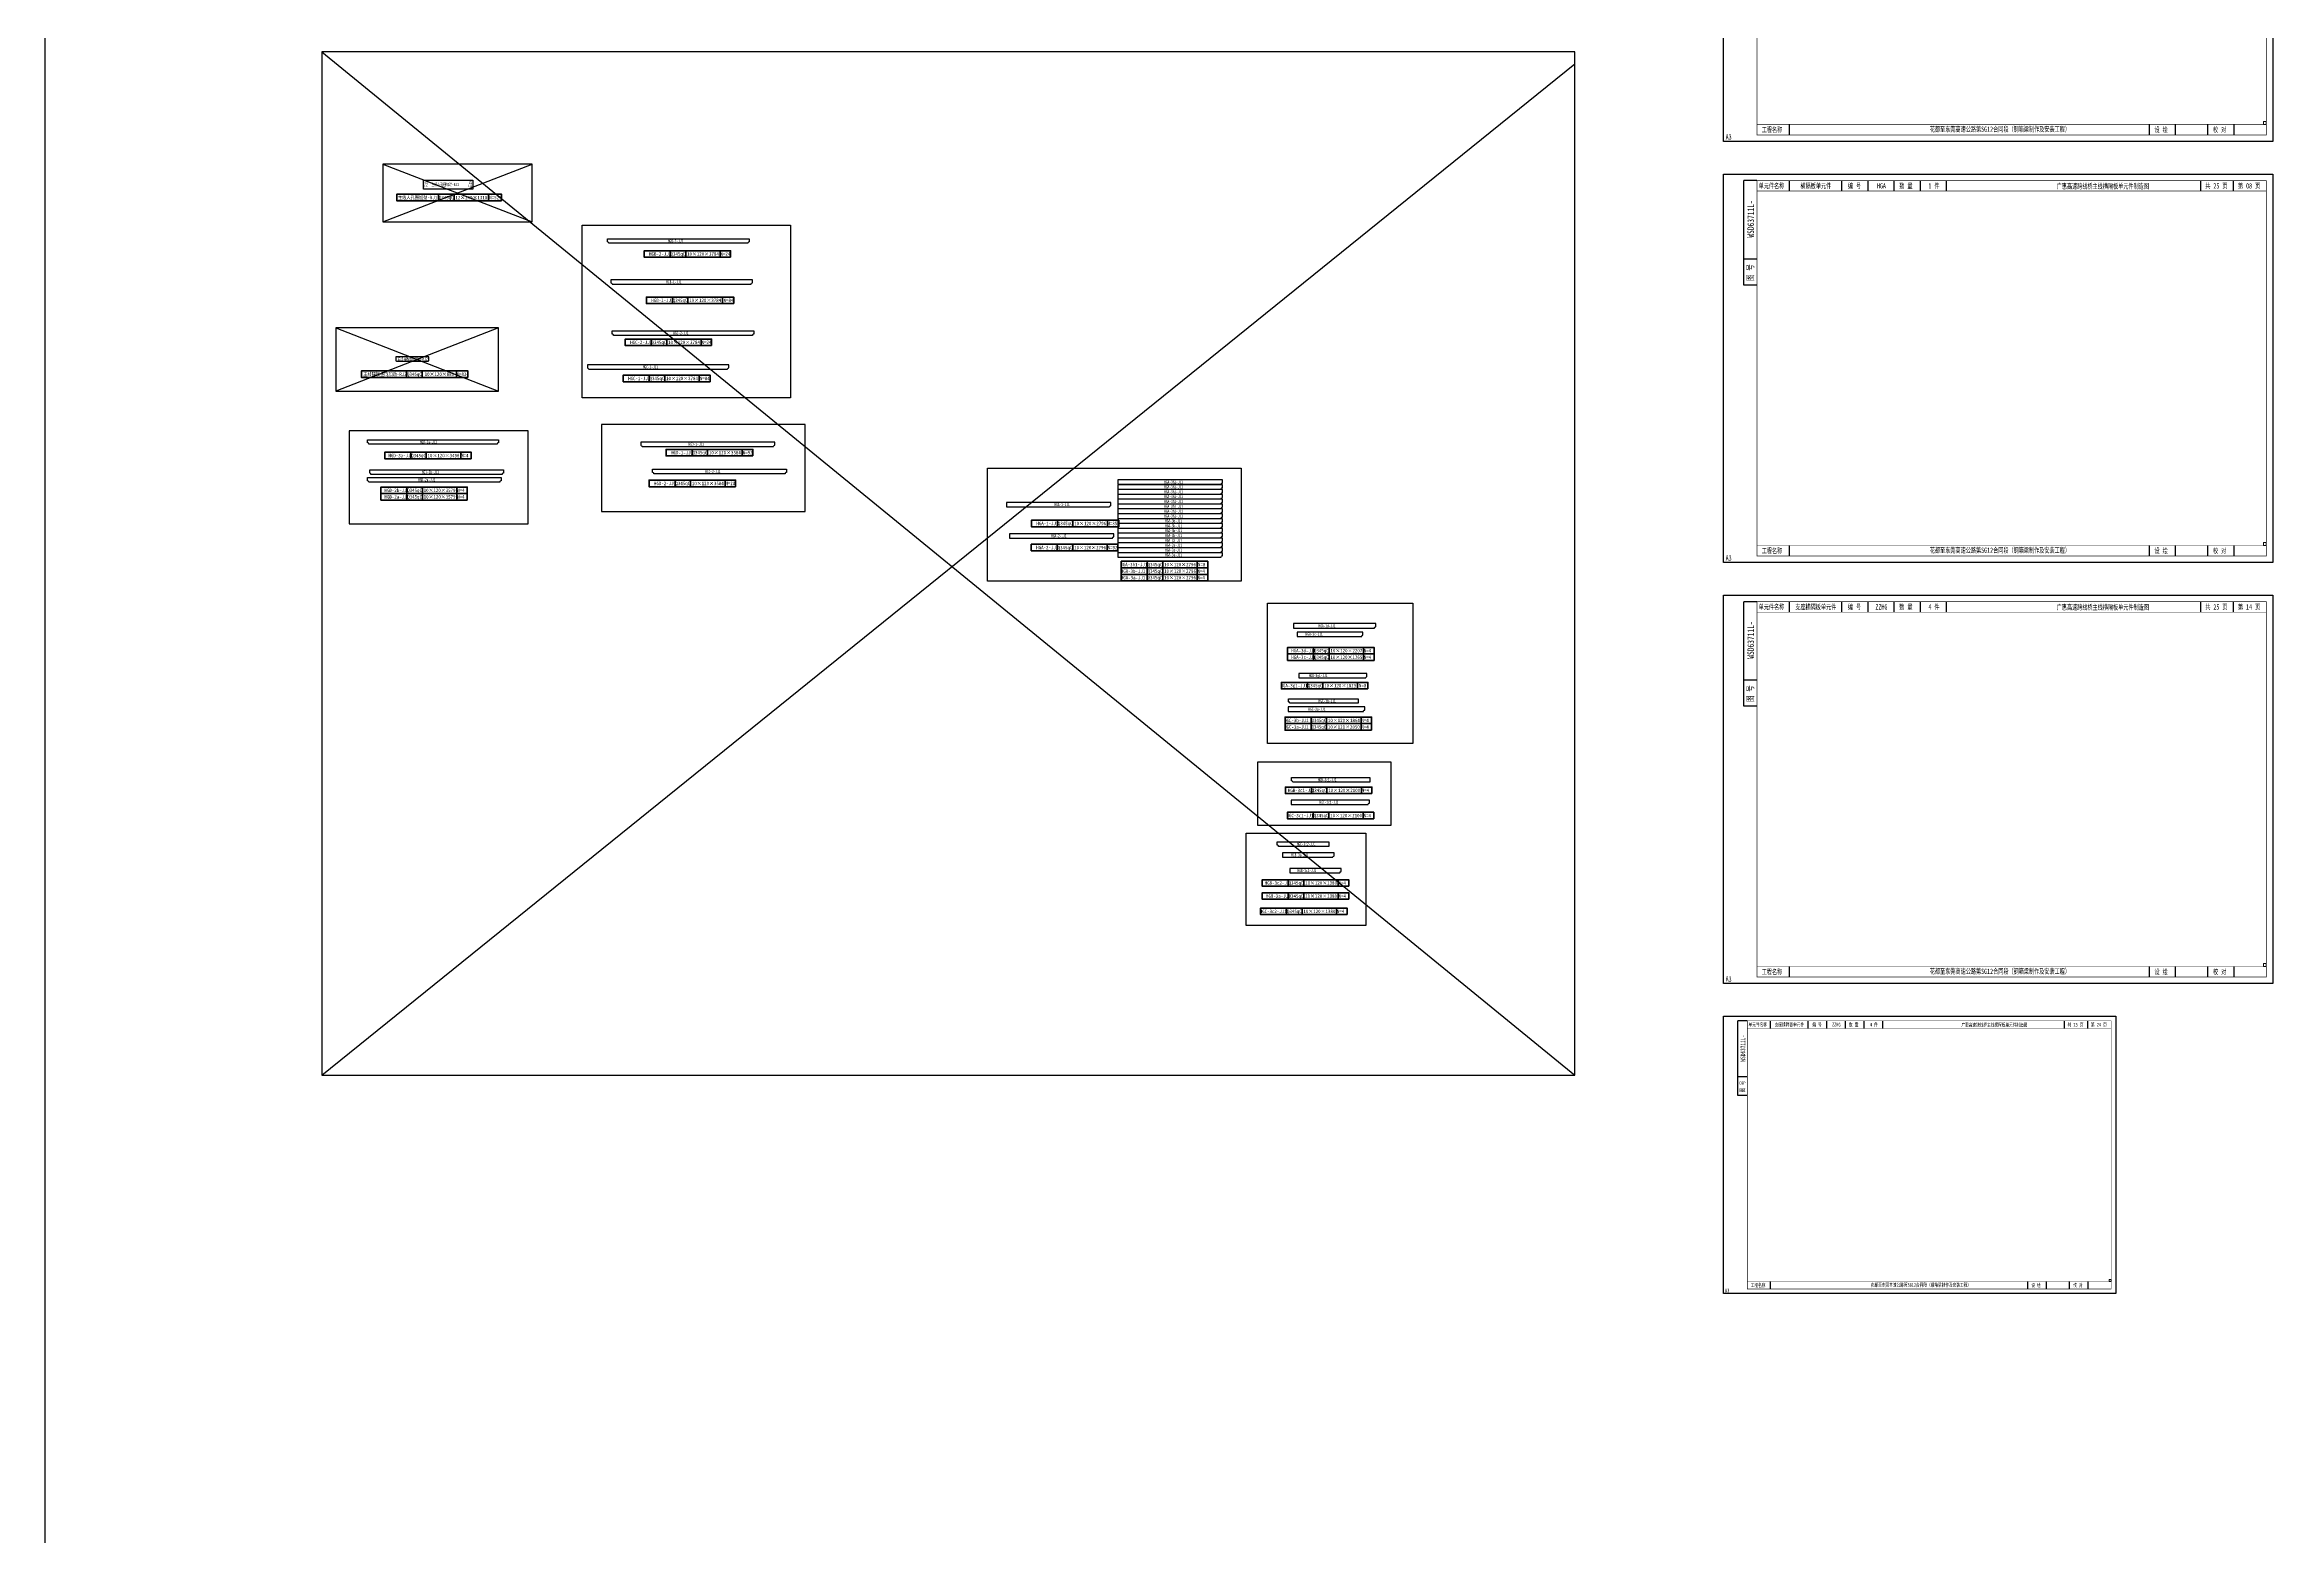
# Model space of a CAD drawing. Extents: x 1629247 to 2251351, y -601856 to -65897.
# Drawn here: x 1629247 to 1689041, y -350774 to -310854 of the extents above; entities that cross this region are included whole.
import ezdxf
from ezdxf.enums import TextEntityAlignment as Align

# ---------------------------------------------------------------- set-up
doc = ezdxf.new("R2010")
doc.units = 0
doc.header["$LTSCALE"] = 2
doc.header["$MEASUREMENT"] = 0
doc.layers.get('0').update_dxf_attribs({"linetype": 'CONTINUOUS'})
doc.layers.add('1图框轮廓', color=7, linetype='CONTINUOUS', lineweight=35)
doc.layers.add('标注层', color=3, linetype='CONTINUOUS', lineweight=13)
doc.layers.add('A3', color=7, linetype='CONTINUOUS')
doc.styles.add('仿宋', font='仿宋_GB2312_1.ttf', dxfattribs={"width": 0.7})

msp = doc.modelspace()

# ---------------------------------------------------------------- linework, layer by layer
at = {"color": 8, "ltscale": 3}
for p, q in [((1636658.6, -311047.2), (1670187.1, -338428.6)), ((1636658.6, -338428.6), (1670187.1, -311365.6)), ((1638292.1, -315591.7), (1642294.7, -314053.8)), ((1638292.1, -314053.8), (1642294.7, -315591.7)), ((1637037.2, -318431.4), (1641388.1, -320126.5)), ((1641388.1, -318431.4), (1637037.2, -320126.5))]:
    msp.add_line(p, q, dxfattribs=at)
at = {"color": 7, "ltscale": 3}
msp.add_lwpolyline([(2057050.8, -99691.1), (1629247.3, -99691.1), (1629247.3, -601856.5), (2057050.8, -601856.5)], close=True, dxfattribs=at)
at = {"color": 8, "ltscale": 3}
for points in [[(1670187.1, -311047.2), (1636658.6, -311047.2), (1636658.6, -338428.6), (1670187.1, -338428.6)], [(1642294.7, -314053.8), (1638292.1, -314053.8), (1638292.1, -315591.7), (1642294.7, -315591.7)], [(1649200.6, -320302.5), (1643631, -320302.5), (1643631, -315687.8), (1649200.6, -315687.8)], [(1641388.1, -318431.4), (1637037.2, -318431.4), (1637037.2, -320126.5), (1641388.1, -320126.5)], [(1649597.3, -321019.9), (1644143.7, -321019.9), (1644143.7, -323343.4), (1649597.3, -323343.4)], [(1642185.1, -321186.6), (1637397.7, -321186.6), (1637397.7, -323680.4), (1642185.1, -323680.4)], [(1661258.2, -325213.6), (1654471.2, -325213.6), (1654471.2, -322190), (1661258.2, -322190)], [(1665855.3, -329559.6), (1661970.7, -329559.6), (1661970.7, -325800.7), (1665855.3, -325800.7)], [(1665277.4, -330052.1), (1661700.6, -330052.1), (1661700.6, -331738.6), (1665277.4, -331738.6)], [(1664598, -334428), (1661397, -334428), (1661397, -331959.1), (1664598, -331959.1)]]:
    msp.add_lwpolyline(points, close=True, dxfattribs=at)
at = {"color": 1, "ltscale": 3}
for points in [[(1640705.3, -314482.6), (1640705.3, -314722.6), (1639387.3, -314722.6), (1639387.3, -314482.6)], [(1639527, -319207.7), (1638647, -319207.7), (1638647, -319312.7), (1638662, -319327.7), (1639512, -319327.7), (1639527, -319312.7)]]:
    msp.add_lwpolyline(points, close=True, dxfattribs=at)
for points in [[(1648059.7, -316169.9), (1644345.7, -316169.9, 0.4142136), (1644310.7, -316134.9), (1644310.7, -316049.9), (1648094.7, -316049.9), (1648094.7, -316134.9, 0.4142136)], [(1644434.1, -317265.1), (1648148.1, -317265.1, -0.4142136), (1648183.1, -317230.1), (1648183.1, -317145.1), (1644399.1, -317145.1), (1644399.1, -317230.1, -0.4142136)], [(1648183.5, -318634.2), (1644469.5, -318634.2, 0.4142136), (1644434.5, -318599.2), (1644434.5, -318514.2), (1648218.5, -318514.2), (1648218.5, -318599.2, 0.4142136)], [(1643804.1, -319539.6), (1647518.1, -319539.6, -0.4142136), (1647553.1, -319504.6), (1647553.1, -319419.6), (1643769.1, -319419.6), (1643769.1, -319504.6, -0.4142136)], [(1641351.5, -321545.6), (1637923.7, -321545.6, 0.4142136), (1637888.7, -321510.6), (1637888.7, -321425.6), (1641386.5, -321425.6), (1641386.5, -321510.6, 0.4142136)], [(1645231, -321609.3), (1648745, -321609.3, -0.4142136), (1648780, -321574.3), (1648780, -321489.3), (1645196, -321489.3), (1645196, -321574.3, -0.4142136)], [(1641487.5, -322353.5), (1637978.5, -322353.5, 0.4142136), (1637943.5, -322318.5), (1637943.5, -322233.5), (1641522.5, -322233.5), (1641522.5, -322318.5, 0.4142136)], [(1649059, -322335.6), (1645545, -322335.6, 0.4142136), (1645510, -322300.6), (1645510, -322215.6), (1649094, -322215.6), (1649094, -322300.6, 0.4142136)], [(1641427.5, -322559.2), (1637918.5, -322559.2, 0.4142136), (1637883.5, -322524.2), (1637883.5, -322439.2), (1641462.5, -322439.2), (1641462.5, -322524.2, 0.4142136)], [(1660759.5, -322500.4), (1657963.5, -322500.4), (1657963.5, -322620.4), (1660724.5, -322620.4, -0.4142136), (1660759.5, -322585.4)], [(1660759.5, -322630.4), (1657963.5, -322630.4), (1657963.5, -322750.4), (1660724.5, -322750.4, -0.4142136), (1660759.5, -322715.4)], [(1660759.5, -322760.4), (1657963.5, -322760.4), (1657963.5, -322880.4), (1660724.5, -322880.4, -0.4142136), (1660759.5, -322845.4)], [(1657775.5, -323104.2), (1654979.5, -323104.2), (1654979.5, -323224.2), (1657740.5, -323224.2, -0.4142136), (1657775.5, -323189.2)], [(1660759.5, -322890.4), (1657963.5, -322890.4), (1657963.5, -323010.4), (1660724.5, -323010.4, -0.4142136), (1660759.5, -322975.4)], [(1660759.5, -323020.4), (1657963.5, -323020.4), (1657963.5, -323140.4), (1660724.5, -323140.4, -0.4142136), (1660759.5, -323105.4)], [(1660759.5, -323150.4), (1657963.5, -323150.4), (1657963.5, -323270.4), (1660724.5, -323270.4, -0.4142136), (1660759.5, -323235.4)], [(1660759.5, -323280.4), (1657963.5, -323280.4), (1657963.5, -323400.4), (1660724.5, -323400.4, -0.4142136), (1660759.5, -323365.4)], [(1660759.5, -323410.4), (1657963.5, -323410.4), (1657963.5, -323530.4), (1660724.5, -323530.4, -0.4142136), (1660759.5, -323495.4)], [(1657857.4, -323941), (1655061.4, -323941), (1655061.4, -324061), (1657822.4, -324061, -0.4142136), (1657857.4, -324026)], [(1660759.5, -323540.4), (1657963.5, -323540.4), (1657963.5, -323660.4), (1660724.5, -323660.4, -0.4142136), (1660759.5, -323625.4)], [(1660759.5, -323670.4), (1657963.5, -323670.4), (1657963.5, -323790.4), (1660724.5, -323790.4, -0.4142136), (1660759.5, -323755.4)], [(1660759.5, -323800.4), (1657963.5, -323800.4), (1657963.5, -323920.4), (1660724.5, -323920.4, -0.4142136), (1660759.5, -323885.4)], [(1660759.5, -323930.4), (1657963.5, -323930.4), (1657963.5, -324050.4), (1660724.5, -324050.4, -0.4142136), (1660759.5, -324015.4)], [(1660759.5, -324060.4), (1657963.5, -324060.4), (1657963.5, -324180.4), (1660724.5, -324180.4, -0.4142136), (1660759.5, -324145.4)], [(1660759.5, -324190.4), (1657963.5, -324190.4), (1657963.5, -324310.4), (1660724.5, -324310.4, -0.4142136), (1660759.5, -324275.4)], [(1660759.5, -324320.4), (1657963.5, -324320.4), (1657963.5, -324440.4), (1660724.5, -324440.4, -0.4142136), (1660759.5, -324405.4)], [(1660759.5, -324450.4), (1657963.5, -324450.4), (1657963.5, -324570.4), (1660724.5, -324570.4, -0.4142136), (1660759.5, -324535.4)], [(1664866.5, -326349.2), (1662659.5, -326349.2), (1662659.5, -326469.2), (1664831.5, -326469.2, -0.4142136), (1664866.5, -326434.2)], [(1664522.3, -326572.6), (1662757.3, -326572.6), (1662757.3, -326692.6), (1664487.3, -326692.6, -0.4142136), (1664522.3, -326657.6)], [(1664629, -327680.7), (1662806, -327680.7), (1662806, -327800.7), (1664594, -327800.7, -0.4142136), (1664629, -327765.7)], [(1664567.2, -328578), (1662517.2, -328578), (1662517.2, -328698), (1664532.2, -328698, -0.4142136), (1664567.2, -328663)], [(1662527.9, -328358.5), (1664391.8, -328358.5), (1664391.8, -328478.5), (1662562.9, -328478.5, 0.4142136), (1662527.9, -328443.5)], [(1662607.4, -330466.7), (1664707.4, -330466.7), (1664707.4, -330586.7), (1662642.4, -330586.7, 0.4142136), (1662607.4, -330551.7)], [(1664697.3, -331069.2), (1662597.3, -331069.2), (1662597.3, -331189.2), (1664662.3, -331189.2, -0.4142136), (1664697.3, -331154.2)], [(1662229.6, -332189.2), (1663609.5, -332189.2), (1663609.5, -332309.2), (1662264.6, -332309.2, 0.4142136), (1662229.6, -332274.2)], [(1663751.2, -332481.4), (1662371.4, -332481.4), (1662371.4, -332601.4), (1663716.2, -332601.4, -0.4142136), (1663751.2, -332566.4)], [(1663940.3, -332898.6), (1662560.4, -332898.6), (1662560.4, -333018.6), (1663905.3, -333018.6, -0.4142136), (1663940.3, -332983.6)]]:
    msp.add_lwpolyline(points, format="xyb", close=True, dxfattribs=at)
at = {"layer": '1图框轮廓', "color": 30, "ltscale": 3}
for points in [[(1641474.7, -315033.1), (1638666.6, -315033.1), (1638666.6, -314858.1), (1641474.7, -314858.1)], [(1639785.2, -315033.1), (1639785.2, -315033.1), (1639785.2, -314858.1), (1639785.2, -314858.1)], [(1640201.2, -315033.1), (1640201.2, -315033.1), (1640201.2, -314858.1), (1640201.2, -314858.1)], [(1641123.2, -315033.1), (1641123.2, -315033.1), (1641123.2, -314858.1), (1641123.2, -314858.1)], [(1647602, -316542.5), (1645289.6, -316542.5), (1645289.6, -316367.5), (1647602, -316367.5)], [(1645984, -316542.5), (1645984, -316542.5), (1645984, -316367.5), (1645984, -316367.5)], [(1646400, -316542.5), (1646400, -316542.5), (1646400, -316367.5), (1646400, -316367.5)], [(1647322, -316542.5), (1647322, -316542.5), (1647322, -316367.5), (1647322, -316367.5)], [(1647683.7, -317782.1), (1645348.8, -317782.1), (1645348.8, -317607.1), (1647683.7, -317607.1)], [(1646043.2, -317782.1), (1646043.2, -317782.1), (1646043.2, -317607.1), (1646043.2, -317607.1)], [(1646459.2, -317782.1), (1646459.2, -317782.1), (1646459.2, -317607.1), (1646459.2, -317607.1)], [(1647381.2, -317782.1), (1647381.2, -317782.1), (1647381.2, -317607.1), (1647381.2, -317607.1)], [(1647094.1, -318907.2), (1644781.7, -318907.2), (1644781.7, -318732.2), (1647094.1, -318732.2)], [(1645476.1, -318907.2), (1645476.1, -318907.2), (1645476.1, -318732.2), (1645476.1, -318732.2)], [(1645892.1, -318907.2), (1645892.1, -318907.2), (1645892.1, -318732.2), (1645892.1, -318732.2)], [(1646814.1, -318907.2), (1646814.1, -318907.2), (1646814.1, -318732.2), (1646814.1, -318732.2)], [(1640571.7, -319760.1), (1637723.4, -319760.1), (1637723.4, -319585.1), (1640571.7, -319585.1)], [(1638931.2, -319760.1), (1638931.2, -319760.1), (1638931.2, -319585.1), (1638931.2, -319585.1)], [(1639347.2, -319760.1), (1639347.2, -319760.1), (1639347.2, -319585.1), (1639347.2, -319585.1)], [(1640269.2, -319760.1), (1640269.2, -319760.1), (1640269.2, -319585.1), (1640269.2, -319585.1)], [(1647050.8, -319873.7), (1644728.1, -319873.7), (1644728.1, -319698.7), (1647050.8, -319698.7)], [(1645422.5, -319873.7), (1645422.5, -319873.7), (1645422.5, -319698.7), (1645422.5, -319698.7)], [(1645838.5, -319873.7), (1645838.5, -319873.7), (1645838.5, -319698.7), (1645838.5, -319698.7)], [(1646760.5, -319873.7), (1646760.5, -319873.7), (1646760.5, -319698.7), (1646760.5, -319698.7)], [(1648198.8, -321858.8), (1645876, -321858.8), (1645876, -321683.8), (1648198.8, -321683.8)], [(1646570.5, -321858.8), (1646570.5, -321858.8), (1646570.5, -321683.8), (1646570.5, -321683.8)], [(1646986.5, -321858.8), (1646986.5, -321858.8), (1646986.5, -321683.8), (1646986.5, -321683.8)], [(1647908.5, -321858.8), (1647908.5, -321858.8), (1647908.5, -321683.8), (1647908.5, -321683.8)], [(1640659.3, -321937), (1638346.9, -321937), (1638346.9, -321762), (1640659.3, -321762)], [(1639041.3, -321937), (1639041.3, -321937), (1639041.3, -321762), (1639041.3, -321762)], [(1639457.3, -321937), (1639457.3, -321937), (1639457.3, -321762), (1639457.3, -321762)], [(1640379.3, -321937), (1640379.3, -321937), (1640379.3, -321762), (1640379.3, -321762)], [(1640555.3, -322866.9), (1638242.9, -322866.9), (1638242.9, -322691.9), (1640555.3, -322691.9)], [(1640555.3, -323041.9), (1638242.9, -323041.9), (1638242.9, -322866.9), (1640555.3, -322866.9)], [(1638937.3, -322866.9), (1638937.3, -322866.9), (1638937.3, -322691.9), (1638937.3, -322691.9)], [(1638937.3, -323041.9), (1638937.3, -323041.9), (1638937.3, -322866.9), (1638937.3, -322866.9)], [(1639353.3, -322866.9), (1639353.3, -322866.9), (1639353.3, -322691.9), (1639353.3, -322691.9)], [(1639353.3, -323041.9), (1639353.3, -323041.9), (1639353.3, -322866.9), (1639353.3, -322866.9)], [(1640275.3, -322866.9), (1640275.3, -322866.9), (1640275.3, -322691.9), (1640275.3, -322691.9)], [(1640275.3, -323041.9), (1640275.3, -323041.9), (1640275.3, -322866.9), (1640275.3, -322866.9)], [(1647731.9, -322683.4), (1645419.4, -322683.4), (1645419.4, -322508.4), (1647731.9, -322508.4)], [(1646113.9, -322683.4), (1646113.9, -322683.4), (1646113.9, -322508.4), (1646113.9, -322508.4)], [(1646529.9, -322683.4), (1646529.9, -322683.4), (1646529.9, -322508.4), (1646529.9, -322508.4)], [(1647451.9, -322683.4), (1647451.9, -322683.4), (1647451.9, -322508.4), (1647451.9, -322508.4)], [(1657986, -323754.9), (1655651.1, -323754.9), (1655651.1, -323579.9), (1657986, -323579.9)], [(1656345.6, -323754.9), (1656345.6, -323754.9), (1656345.6, -323579.9), (1656345.6, -323579.9)], [(1656761.6, -323754.9), (1656761.6, -323754.9), (1656761.6, -323579.9), (1656761.6, -323579.9)], [(1657683.6, -323754.9), (1657683.6, -323754.9), (1657683.6, -323579.9), (1657683.6, -323579.9)], [(1657959.8, -324399.5), (1655647.4, -324399.5), (1655647.4, -324224.5), (1657959.8, -324224.5)], [(1656341.8, -324399.5), (1656341.8, -324399.5), (1656341.8, -324224.5), (1656341.8, -324224.5)], [(1656757.8, -324399.5), (1656757.8, -324399.5), (1656757.8, -324224.5), (1656757.8, -324224.5)], [(1657679.8, -324399.5), (1657679.8, -324399.5), (1657679.8, -324224.5), (1657679.8, -324224.5)], [(1660366.3, -324855.2), (1658053.8, -324855.2), (1658053.8, -324680.2), (1660366.3, -324680.2)], [(1660366.3, -325030.2), (1658053.8, -325030.2), (1658053.8, -324855.2), (1660366.3, -324855.2)], [(1660366.3, -325205.2), (1658053.8, -325205.2), (1658053.8, -325030.2), (1660366.3, -325030.2)], [(1658748.3, -324855.2), (1658748.3, -324855.2), (1658748.3, -324680.2), (1658748.3, -324680.2)], [(1658748.3, -325030.2), (1658748.3, -325030.2), (1658748.3, -324855.2), (1658748.3, -324855.2)], [(1658748.3, -325205.2), (1658748.3, -325205.2), (1658748.3, -325030.2), (1658748.3, -325030.2)], [(1659164.3, -324855.2), (1659164.3, -324855.2), (1659164.3, -324680.2), (1659164.3, -324680.2)], [(1659164.3, -325030.2), (1659164.3, -325030.2), (1659164.3, -324855.2), (1659164.3, -324855.2)], [(1659164.3, -325205.2), (1659164.3, -325205.2), (1659164.3, -325030.2), (1659164.3, -325030.2)], [(1660086.3, -324855.2), (1660086.3, -324855.2), (1660086.3, -324680.2), (1660086.3, -324680.2)], [(1660086.3, -325030.2), (1660086.3, -325030.2), (1660086.3, -324855.2), (1660086.3, -324855.2)], [(1660086.3, -325205.2), (1660086.3, -325205.2), (1660086.3, -325030.2), (1660086.3, -325030.2)], [(1664817.2, -327158.6), (1662504.8, -327158.6), (1662504.8, -326983.6), (1664817.2, -326983.6)], [(1663199.2, -327158.6), (1663199.2, -327158.6), (1663199.2, -326983.6), (1663199.2, -326983.6)], [(1663615.2, -327158.6), (1663615.2, -327158.6), (1663615.2, -326983.6), (1663615.2, -326983.6)], [(1664537.2, -327158.6), (1664537.2, -327158.6), (1664537.2, -326983.6), (1664537.2, -326983.6)], [(1664817.2, -327333.6), (1662504.8, -327333.6), (1662504.8, -327158.6), (1664817.2, -327158.6)], [(1663199.2, -327333.6), (1663199.2, -327333.6), (1663199.2, -327158.6), (1663199.2, -327158.6)], [(1663615.2, -327333.6), (1663615.2, -327333.6), (1663615.2, -327158.6), (1663615.2, -327158.6)], [(1664537.2, -327333.6), (1664537.2, -327333.6), (1664537.2, -327158.6), (1664537.2, -327158.6)], [(1664652.6, -328094.7), (1662340.1, -328094.7), (1662340.1, -327919.7), (1664652.6, -327919.7)], [(1663034.6, -328094.7), (1663034.6, -328094.7), (1663034.6, -327919.7), (1663034.6, -327919.7)], [(1663450.6, -328094.7), (1663450.6, -328094.7), (1663450.6, -327919.7), (1663450.6, -327919.7)], [(1664372.6, -328094.7), (1664372.6, -328094.7), (1664372.6, -327919.7), (1664372.6, -327919.7)], [(1664751.5, -329025.3), (1662439, -329025.3), (1662439, -328850.3), (1664751.5, -328850.3)], [(1663133.5, -329025.3), (1663133.5, -329025.3), (1663133.5, -328850.3), (1663133.5, -328850.3)], [(1663549.5, -329025.3), (1663549.5, -329025.3), (1663549.5, -328850.3), (1663549.5, -328850.3)], [(1664471.5, -329025.3), (1664471.5, -329025.3), (1664471.5, -328850.3), (1664471.5, -328850.3)], [(1664751.5, -329200.3), (1662439, -329200.3), (1662439, -329025.3), (1664751.5, -329025.3)], [(1663133.5, -329200.3), (1663133.5, -329200.3), (1663133.5, -329025.3), (1663133.5, -329025.3)], [(1663549.5, -329200.3), (1663549.5, -329200.3), (1663549.5, -329025.3), (1663549.5, -329025.3)], [(1664471.5, -329200.3), (1664471.5, -329200.3), (1664471.5, -329025.3), (1664471.5, -329025.3)], [(1664759.2, -330897.6), (1662446.8, -330897.6), (1662446.8, -330722.6), (1664759.2, -330722.6)], [(1663141.2, -330897.6), (1663141.2, -330897.6), (1663141.2, -330722.6), (1663141.2, -330722.6)], [(1663557.2, -330897.6), (1663557.2, -330897.6), (1663557.2, -330722.6), (1663557.2, -330722.6)], [(1664479.2, -330897.6), (1664479.2, -330897.6), (1664479.2, -330722.6), (1664479.2, -330722.6)], [(1664810.7, -331571.1), (1662498.3, -331571.1), (1662498.3, -331396.1), (1664810.7, -331396.1)], [(1663192.7, -331571.1), (1663192.7, -331571.1), (1663192.7, -331396.1), (1663192.7, -331396.1)], [(1663608.7, -331571.1), (1663608.7, -331571.1), (1663608.7, -331396.1), (1663608.7, -331396.1)], [(1664530.7, -331571.1), (1664530.7, -331571.1), (1664530.7, -331396.1), (1664530.7, -331396.1)], [(1664140.5, -333376), (1661828.1, -333376), (1661828.1, -333201), (1664140.5, -333201)], [(1664140.5, -333726), (1661828.1, -333726), (1661828.1, -333551), (1664140.5, -333551)], [(1662522.5, -333376), (1662522.5, -333376), (1662522.5, -333201), (1662522.5, -333201)], [(1662522.5, -333726), (1662522.5, -333726), (1662522.5, -333551), (1662522.5, -333551)], [(1662938.5, -333376), (1662938.5, -333376), (1662938.5, -333201), (1662938.5, -333201)], [(1662938.5, -333726), (1662938.5, -333726), (1662938.5, -333551), (1662938.5, -333551)], [(1663860.5, -333376), (1663860.5, -333376), (1663860.5, -333201), (1663860.5, -333201)], [(1663860.5, -333726), (1663860.5, -333726), (1663860.5, -333551), (1663860.5, -333551)], [(1664095.4, -334135.4), (1661782.9, -334135.4), (1661782.9, -333960.4), (1664095.4, -333960.4)], [(1662477.4, -334135.4), (1662477.4, -334135.4), (1662477.4, -333960.4), (1662477.4, -333960.4)], [(1662893.4, -334135.4), (1662893.4, -334135.4), (1662893.4, -333960.4), (1662893.4, -333960.4)], [(1663815.4, -334135.4), (1663815.4, -334135.4), (1663815.4, -333960.4), (1663815.4, -333960.4)]]:
    msp.add_lwpolyline(points, close=True, dxfattribs=at)
at = {"layer": 'A3'}
for p, q in [((1675935.9, -313268.2), (1675935.9, -312988.2)), ((1685564.4, -313268.2), (1685564.4, -312988.2)), ((1686264.4, -313268.2), (1686264.4, -312988.2)), ((1687131, -313268.2), (1687131, -312988.2)), ((1687831, -313268.2), (1687831, -312988.2)), ((1674710.9, -317292), (1674710.9, -314492)), ((1675060.9, -314492), (1674710.9, -314492)), ((1675935.9, -314772), (1675935.9, -314492)), ((1677335.9, -314772), (1677335.9, -314492)), ((1678035.9, -314772), (1678035.9, -314492)), ((1678735.9, -314772), (1678735.9, -314492)), ((1679435.9, -314772), (1679435.9, -314492)), ((1680135.9, -314772), (1680135.9, -314492)), ((1686941.6, -314772), (1686941.6, -314492)), ((1687816.6, -314772), (1687816.6, -314492)), ((1675060.9, -316592), (1674710.9, -316592)), ((1675060.9, -317292), (1674710.9, -317292)), ((1675935.9, -324537), (1675935.9, -324257)), ((1685564.4, -324537), (1685564.4, -324257)), ((1686264.4, -324537), (1686264.4, -324257)), ((1687131, -324537), (1687131, -324257)), ((1687831, -324537), (1687831, -324257)), ((1674710.9, -328560.9), (1674710.9, -325760.9)), ((1675060.9, -325760.9), (1674710.9, -325760.9)), ((1675935.9, -326040.9), (1675935.9, -325760.9)), ((1677335.9, -326040.9), (1677335.9, -325760.9)), ((1678035.9, -326040.9), (1678035.9, -325760.9)), ((1678735.9, -326040.9), (1678735.9, -325760.9)), ((1679435.9, -326040.9), (1679435.9, -325760.9)), ((1680135.9, -326040.9), (1680135.9, -325760.9)), ((1686941.6, -326040.9), (1686941.6, -325760.9)), ((1687816.6, -326040.9), (1687816.6, -325760.9)), ((1675060.9, -327860.9), (1674710.9, -327860.9)), ((1675060.9, -328560.9), (1674710.9, -328560.9)), ((1675935.9, -335805.9), (1675935.9, -335525.9)), ((1685564.4, -335805.9), (1685564.4, -335525.9)), ((1686264.4, -335805.9), (1686264.4, -335525.9)), ((1687131, -335805.9), (1687131, -335525.9)), ((1687831, -335805.9), (1687831, -335525.9)), ((1674555.4, -338979.8), (1674555.4, -336979.8)), ((1674805.4, -336979.8), (1674555.4, -336979.8)), ((1675430.4, -337179.8), (1675430.4, -336979.8)), ((1676430.4, -337179.8), (1676430.4, -336979.8)), ((1676930.4, -337179.8), (1676930.4, -336979.8)), ((1677430.4, -337179.8), (1677430.4, -336979.8)), ((1677930.4, -337179.8), (1677930.4, -336979.8)), ((1678430.4, -337179.8), (1678430.4, -336979.8)), ((1683291.6, -337179.8), (1683291.6, -336979.8)), ((1683916.6, -337179.8), (1683916.6, -336979.8)), ((1674805.4, -338479.8), (1674555.4, -338479.8)), ((1674805.4, -338979.8), (1674555.4, -338979.8)), ((1675430.4, -344154.8), (1675430.4, -343954.8)), ((1682307.9, -344154.8), (1682307.9, -343954.8)), ((1682807.9, -344154.8), (1682807.9, -343954.8)), ((1683426.9, -344154.8), (1683426.9, -343954.8)), ((1683926.9, -344154.8), (1683926.9, -343954.8))]:
    msp.add_line(p, q, dxfattribs=at)
for points in [[(1688866.6, -303048.2), (1688866.6, -313443.2), (1674166.6, -313443.2), (1674166.6, -303048.2)], [(1688866.6, -314317), (1688866.6, -324712), (1674166.6, -324712), (1674166.6, -314317)], [(1688866.6, -325585.9), (1688866.6, -335980.9), (1674166.6, -335980.9), (1674166.6, -325585.9)], [(1684666.6, -336854.8), (1684666.6, -344279.8), (1674166.6, -344279.8), (1674166.6, -336854.8)]]:
    msp.add_lwpolyline(points, close=True, dxfattribs=at)
for points, const_width in [([(1675060.9, -303223.2), (1688691.6, -303223.2), (1688691.6, -313268.2), (1675060.9, -313268.2), (1675060.9, -303223.2)], 17.5), ([(1675060.9, -312988.2), (1688691.6, -312988.2)], 14), ([(1675060.9, -314492), (1688691.6, -314492), (1688691.6, -324537), (1675060.9, -324537), (1675060.9, -314492)], 17.5), ([(1675060.9, -314772), (1688691.6, -314772)], 14), ([(1675060.9, -324257), (1688691.6, -324257)], 14), ([(1675060.9, -325760.9), (1688691.6, -325760.9), (1688691.6, -335805.9), (1675060.9, -335805.9), (1675060.9, -325760.9)], 17.5), ([(1675060.9, -326040.9), (1688691.6, -326040.9)], 14), ([(1675060.9, -335525.9), (1688691.6, -335525.9)], 14), ([(1674805.4, -336979.8), (1684541.6, -336979.8), (1684541.6, -344154.8), (1674805.4, -344154.8), (1674805.4, -336979.8)], 12.5), ([(1674805.4, -337179.8), (1684541.6, -337179.8)], 10), ([(1674805.4, -343954.8), (1684541.6, -343954.8)], 10)]:
    msp.add_lwpolyline(points, dxfattribs=dict(at, const_width=const_width))
at = {"layer": '标注层', "color": 7}
for points in [[(1688691.6, -312988.2), (1688613.9, -312988.2), (1688613.9, -312910.4), (1688691.6, -312910.4)], [(1688691.6, -324257), (1688613.9, -324257), (1688613.9, -324179.3), (1688691.6, -324179.3)], [(1688691.6, -335525.9), (1688613.9, -335525.9), (1688613.9, -335448.2), (1688691.6, -335448.2)], [(1684541.6, -343954.8), (1684486.1, -343954.8), (1684486.1, -343899.3), (1684541.6, -343899.3)]]:
    msp.add_lwpolyline(points, close=True, dxfattribs=at)

# ---------------------------------------------------------------- texts
at = {"color": 7, "style": '仿宋', "width": 0.85}
for s, p in [('主线人孔圈加劲-RJ1', (1639225.5, -314945.6)), ('Q345qC', (1639993.2, -314945.6)), ('12×240×1318', (1640662.2, -314945.6)), ('N=525', (1641307.2, -314945.6)), ('HGB-2-JJ1', (1645715.5, -316455)), ('Q345qC', (1646192, -316455)), ('10×120×3784', (1646861, -316455)), ('N=24', (1647462, -316455)), ('HGB-1-JJ1', (1645774.7, -317694.6)), ('Q345qC', (1646251.2, -317694.6)), ('10×120×3784', (1646920.2, -317694.6)), ('N=84', (1647543.7, -317694.6)), ('HGC-2-JJ1', (1645207.6, -318819.7)), ('Q345qC', (1645684.1, -318819.7)), ('10×120×3784', (1646353.1, -318819.7)), ('N=24', (1646954.1, -318819.7)), ('主线隔板竖向加劲-RJ2', (1638352, -319672.6)), ('Q345qC', (1639139.2, -319672.6)), ('10×120×880', (1639808.2, -319672.6)), ('N=834', (1640431.7, -319672.6)), ('HGC-1-JJ1', (1645154, -319786.2)), ('Q345qC', (1645630.5, -319786.2)), ('10×120×3784', (1646299.5, -319786.2)), ('N=84', (1646910.8, -319786.2)), ('HGD-3a-JJ1', (1638772.8, -321849.5)), ('Q345qC', (1639249.3, -321849.5)), ('10×120×3498', (1639918.3, -321849.5)), ('N=4 ', (1640519.3, -321849.5)), ('HGD-1-JJ1', (1646302, -321771.3)), ('Q345qC', (1646778.5, -321771.3)), ('10×120×3584', (1647447.5, -321771.3)), ('N=92', (1648058.8, -321771.3)), ('HGD-2b-JJ1', (1638668.8, -322779.4)), ('Q345qC', (1639145.3, -322779.4)), ('10×120×3579', (1639814.3, -322779.4)), ('N=4 ', (1640415.3, -322779.4)), ('HGD-2-JJ1', (1645845.4, -322595.9)), ('Q345qC', (1646321.9, -322595.9)), ('10×120×3584', (1646990.9, -322595.9)), ('N=20', (1647591.9, -322595.9)), ('HGD-2a-JJ1', (1638668.8, -322954.4)), ('Q345qC', (1639145.3, -322954.4)), ('10×120×3579', (1639814.3, -322954.4)), ('N=4 ', (1640415.3, -322954.4)), ('HGA-1-JJ1', (1656077.1, -323667.4)), ('Q345qC', (1656553.6, -323667.4)), ('10×120×2796', (1657222.6, -323667.4)), ('N=356', (1657846, -323667.4)), ('HGA-2-JJ1', (1656073.3, -324312)), ('Q345qC', (1656549.8, -324312)), ('10×120×2796', (1657218.8, -324312)), ('N=92', (1657819.8, -324312)), ('HGA-3h1-JJ1', (1658389.1, -324767.7)), ('HGA-3b-JJ1', (1658369.2, -324942.7)), ('HGA-3a-JJ1', (1658369.2, -325117.7)), ('Q345qC', (1658956.3, -324767.7)), ('Q345qC', (1658956.3, -324942.7)), ('Q345qC', (1658956.3, -325117.7)), ('10×120×2796', (1659625.3, -324767.7)), ('10×120×2796', (1659625.3, -324942.7)), ('10×120×2796', (1659625.3, -325117.7)), ('N=4 ', (1660226.3, -324942.7)), ('N=4 ', (1660226.3, -325117.7)), ('N=8', (1660204.5, -324767.7)), ('HGA-3d-JJ1', (1662930.7, -327071.1)), ('Q345qC', (1663407.2, -327071.1)), ('10×120×2207', (1664076.2, -327071.1)), ('N=4 ', (1664677.2, -327071.1)), ('HGA-3c-JJ1', (1662930.7, -327246.1)), ('Q345qC', (1663407.2, -327246.1)), ('10×120×1765', (1664076.2, -327246.1)), ('N=4 ', (1664677.2, -327246.1)), ('HGA-3g1-JJ1', (1662675.4, -328007.2)), ('Q345qC', (1663242.6, -328007.2)), ('10×120×1823', (1663911.6, -328007.2)), ('N=8', (1664512.6, -328007.2)), ('HGC-3b-JJ1', (1662737.9, -328937.8)), ('HGC-3a-JJ1', (1662737.9, -329112.8)), ('Q345qC', (1663341.5, -328937.8)), ('Q345qC', (1663341.5, -329112.8)), ('10×120×1864', (1664010.5, -328937.8)), ('10×120×2050', (1664010.5, -329112.8)), ('N=4 ', (1664611.5, -328937.8)), ('N=4 ', (1664611.5, -329112.8)), ('HGB-3c1-JJ1', (1662872.7, -330810.1)), ('Q345qC', (1663349.2, -330810.1)), ('10×120×2100', (1664018.2, -330810.1)), ('N=4 ', (1664619.2, -330810.1)), ('HGC-3c1-JJ1', (1662834.2, -331483.6)), ('Q345qC', (1663400.7, -331483.6)), ('10×120×2100', (1664069.7, -331483.6)), ('N=4 ', (1664670.7, -331483.6)), ('HGB-3c2-JJ1', (1662254, -333288.5)), ('HGB-3a-JJ1', (1662254, -333638.5)), ('Q345qC', (1662730.5, -333288.5)), ('Q345qC', (1662730.5, -333638.5)), ('10×120×1380', (1663399.5, -333288.5)), ('10×120×1380', (1663399.5, -333638.5)), ('N=4 ', (1664000.5, -333288.5)), ('N=4 ', (1664000.5, -333638.5)), ('HGC-3c2-JJ1', (1662118.9, -334047.9)), ('Q345qC', (1662685.4, -334047.9)), ('10×120×1380', (1663354.4, -334047.9)), ('N=4 ', (1663955.4, -334047.9))]:
    msp.add_text(s, height=94.5, dxfattribs=at).set_placement(p, align=Align.MIDDLE_CENTER)
at = {"layer": 'A3', "color": 7, "linetype": 'Continuous', "style": '仿宋', "width": 0.7}
for height, p in [(140, (1674307.1, -313392.4)), (140, (1674307.1, -324661.3)), (140, (1674307.1, -335930.2)), (100, (1674267, -344243.6))]:
    msp.add_text('A3', height=height, dxfattribs=at).set_placement(p, align=Align.CENTER)
for s, height, p in [('工程名称', 140, (1675189.7, -313198.3)), ('花都至东莞高速公路第SG12合同段（钢箱梁制作及安装工程）', 140, (1679690, -313184.5)), ('设 绘', 140, (1685700.9, -313198.3)), ('校 对', 140, (1687267.5, -313198.3)), ('单元件名称', 140, (1675109.5, -314702.2)), ('编 号', 140, (1677496, -314702.2)), ('数 量', 140, (1678870, -314702.2)), ('共 25 页', 140, (1687060.1, -314702.2)), ('第 08 页', 140, (1687935.1, -314702.2)), ('工程名称', 140, (1675189.7, -324467.2)), ('花都至东莞高速公路第SG12合同段（钢箱梁制作及安装工程）', 140, (1679690, -324453.4)), ('设 绘', 140, (1685700.9, -324467.2)), ('校 对', 140, (1687267.5, -324467.2)), ('单元件名称', 140, (1675109.5, -325971.1)), ('编 号', 140, (1677496, -325971.1)), ('数 量', 140, (1678870, -325971.1)), ('共 25 页', 140, (1687060.1, -325971.1)), ('第 14 页', 140, (1687935.1, -325971.1)), ('工程名称', 140, (1675189.7, -335736.1)), ('花都至东莞高速公路第SG12合同段（钢箱梁制作及安装工程）', 140, (1679690, -335722.3)), ('设 绘', 140, (1685700.9, -335736.1)), ('校 对', 140, (1687267.5, -335736.1)), ('单元件名称', 100, (1674840.1, -337129.9)), ('编 号', 100, (1676544.8, -337129.9)), ('数 量', 100, (1677526.1, -337129.9)), ('共 25 页', 100, (1683376.2, -337129.9)), ('第 24 页', 100, (1684001.2, -337129.9)), ('工程名称', 100, (1674897.4, -344104.9)), ('花都至东莞高速公路第SG12合同段（钢箱梁制作及安装工程）', 100, (1678111.9, -344095.1)), ('设 绘', 100, (1682405.4, -344104.9)), ('校 对', 100, (1683524.4, -344104.9))]:
    msp.add_text(s, height=height, dxfattribs=at).set_placement(p)
at = {"layer": 'A3', "color": 6, "linetype": 'Continuous', "style": '仿宋', "width": 0.7}
for p in [(1639495.3, -314576.7), (1640678, -314568)]:
    msp.add_text('正25%%D', height=80, rotation=90, dxfattribs=at).set_placement(p, align=Align.CENTER)
for s, height, p in [('主线人孔圈加劲-RJ1', 80, (1639963.8, -314636.8)), ('横隔板单元件', 140, (1676637.5, -314702.2)), ('HGA', 140, (1678394.2, -314702.2)), ('1 件', 140, (1679801.3, -314702.2)), ('HGB-2-JJ1', 80, (1646125.6, -316148.6)), ('HGB-1-JJ1', 80, (1646084.2, -317243.8)), ('HGC-2-JJ1', 80, (1646270.1, -318612.9)), ('主线隔板竖向加劲-RJ2', 80, (1639090.7, -319303.1)), ('HGC-1-JJ1', 80, (1645454.1, -319518.3)), ('HGD-3a-JJ1', 80, (1639513.9, -321524.3)), ('HGD-1-JJ1', 80, (1646681, -321588)), ('HGD-2b-JJ1', 80, (1639568.7, -322332.1)), ('HGD-2-JJ1', 80, (1647127.2, -322314.2)), ('HGD-2a-JJ1', 80, (1639467.8, -322537.9)), ('HGA-3h1-JJ1', 80, (1659453, -322599.1)), ('HGA-3h1-JJ1', 80, (1659453, -322729.1)), ('HGA-3h1-JJ1', 80, (1659453, -322859.1)), ('HGA-1-JJ1', 80, (1656468.9, -323202.9)), ('HGA-3h1-JJ1', 80, (1659453, -322989.1)), ('HGA-3h1-JJ1', 80, (1659453, -323119.1)), ('HGA-3h1-JJ1', 80, (1659453, -323249.1)), ('HGA-3h1-JJ1', 80, (1659453, -323379.1)), ('HGA-3h1-JJ1', 80, (1659453, -323509.1)), ('HGA-2-JJ1', 80, (1656383.3, -324039.7)), ('HGA-3b-JJ1', 80, (1659453, -323639.1)), ('HGA-3b-JJ1', 80, (1659453, -323769.1)), ('HGA-3b-JJ1', 80, (1659453, -323899.1)), ('HGA-3b-JJ1', 80, (1659453, -324029.1)), ('HGA-3a-JJ1', 80, (1659453, -324159.1)), ('HGA-3a-JJ1', 80, (1659453, -324289.1)), ('HGA-3a-JJ1', 80, (1659453, -324419.1)), ('HGA-3a-JJ1', 80, (1659453, -324549.1)), ('支座横隔板单元件', 140, (1676637.5, -325971.1)), ('ZZHG', 140, (1678394.2, -325971.1)), ('4 件', 140, (1679801.3, -325971.1)), ('HGA-3d-JJ1', 80, (1663560, -326447.9)), ('HGA-3c-JJ1', 80, (1663215.7, -326671.3)), ('HGA-3g1-JJ1', 80, (1663322.5, -327779.4)), ('HGC-3a-JJ1', 80, (1663286.7, -328676.7)), ('HGC-3b-JJ1', 80, (1663563.4, -328457.2)), ('HGB-3c1-JJ1', 80, (1663561.9, -330565.4)), ('HGC-3c1-JJ1', 80, (1663610.6, -331167.9)), ('HGC-3c2-JJ1', 80, (1662999.1, -332287.9)), ('HGB-3a-JJ1', 80, (1662830.8, -332580.1)), ('HGB-3c2-JJ1', 80, (1663019.9, -332997.3)), ('支座横隔板单元件', 100, (1675931.6, -337129.9)), ('ZZHG', 100, (1677186.3, -337129.9)), ('4 件', 100, (1678191.4, -337129.9))]:
    msp.add_text(s, height=height, dxfattribs=at).set_placement(p, align=Align.CENTER)
for height, p in [(140, (1683082.8, -314710.5)), (140, (1683082.8, -325979.4)), (100, (1680535.3, -337135.9))]:
    msp.add_text('广惠高速跨线桥主线横隔板单元件制造图', height=height, dxfattribs=at).set_placement(p)
at = {"layer": 'A3', "color": 7, "linetype": 'Continuous', "style": '仿宋', "width": 0.7}
for height, p in [(175, (1674983.7, -315517.7)), (175, (1674983.7, -326786.6)), (125, (1674750.2, -337712.4))]:
    msp.add_text('WSD63711L-', height=height, rotation=90, dxfattribs=at).set_placement(p, align=Align.CENTER)
for height, p in [(175, (1674971, -317174.6)), (175, (1674971, -328443.5)), (125, (1674741.2, -338895.9))]:
    msp.add_text('图 号', height=height, rotation=90, dxfattribs=at).set_placement(p)

doc.saveas('drawing.dxf')
